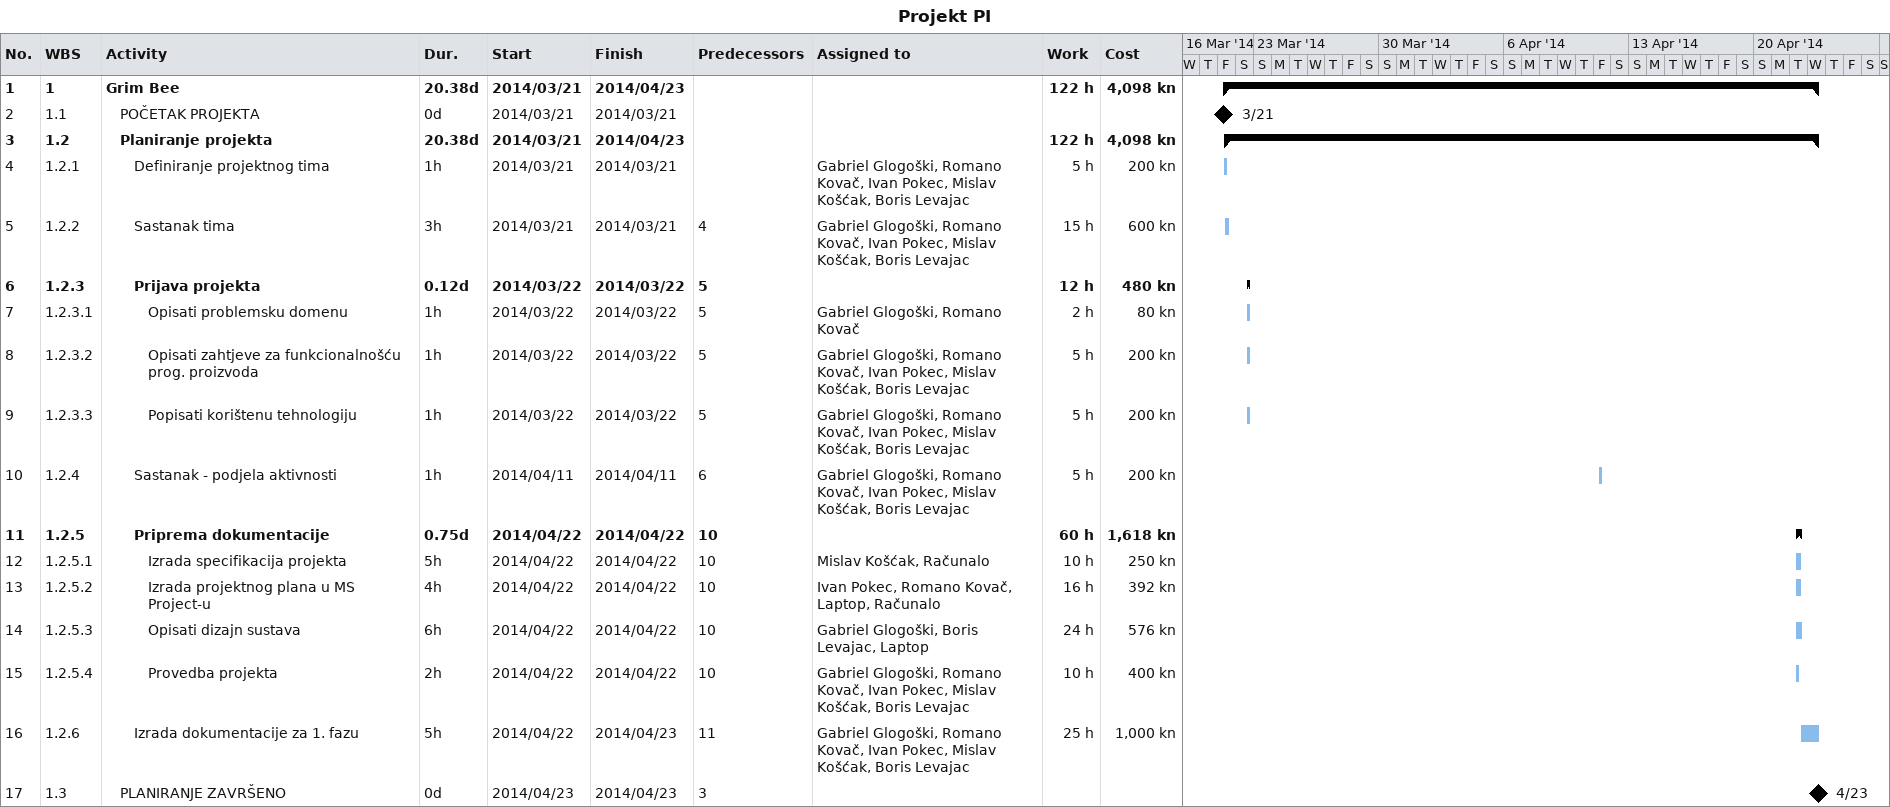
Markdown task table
Projekt PI

| ID | WBS | Task | Duration | Start | Finish | Predecessors | Resources | Work (h) | Cost (kn) |
|---|---|---|---|---|---|---|---|---|---|
| 1 | 1 | **Grim Bee** | 20.38d | 2014-03-21 | 2014-04-23 |  |  | 122 | 4098 |
| 2 | 1.1 | POČETAK PROJEKTA | 0d | 2014-03-21 | 2014-03-21 |  |  |  |  |
| 3 | 1.2 | **Planiranje projekta** | 20.38d | 2014-03-21 | 2014-04-23 |  |  | 122 | 4098 |
| 4 | 1.2.1 | Definiranje projektnog tima | 1h | 2014-03-21 | 2014-03-21 |  | Gabriel Glogoški, Romano Kovač, Ivan Pokec, Mislav Košćak, Boris Levajac | 5 | 200 |
| 5 | 1.2.2 | Sastanak tima | 3h | 2014-03-21 | 2014-03-21 | 4 | Gabriel Glogoški, Romano Kovač, Ivan Pokec, Mislav Košćak, Boris Levajac | 15 | 600 |
| 6 | 1.2.3 | **Prijava projekta** | 0.12d | 2014-03-22 | 2014-03-22 | 5 |  | 12 | 480 |
| 7 | 1.2.3.1 | Opisati problemsku domenu | 1h | 2014-03-22 | 2014-03-22 | 5 | Gabriel Glogoški, Romano Kovač | 2 | 80 |
| 8 | 1.2.3.2 | Opisati zahtjeve za funkcionalnošću prog. proizvoda | 1h | 2014-03-22 | 2014-03-22 | 5 | Gabriel Glogoški, Romano Kovač, Ivan Pokec, Mislav Košćak, Boris Levajac | 5 | 200 |
| 9 | 1.2.3.3 | Popisati korištenu tehnologiju | 1h | 2014-03-22 | 2014-03-22 | 5 | Gabriel Glogoški, Romano Kovač, Ivan Pokec, Mislav Košćak, Boris Levajac | 5 | 200 |
| 10 | 1.2.4 | Sastanak - podjela aktivnosti | 1h | 2014-04-11 | 2014-04-11 | 6 | Gabriel Glogoški, Romano Kovač, Ivan Pokec, Mislav Košćak, Boris Levajac | 5 | 200 |
| 11 | 1.2.5 | **Priprema dokumentacije** | 0.75d | 2014-04-22 | 2014-04-22 | 10 |  | 60 | 1618 |
| 12 | 1.2.5.1 | Izrada specifikacija projekta | 5h | 2014-04-22 | 2014-04-22 | 10 | Mislav Košćak, Računalo | 10 | 250 |
| 13 | 1.2.5.2 | Izrada projektnog plana u MS Project-u | 4h | 2014-04-22 | 2014-04-22 | 10 | Ivan Pokec, Romano Kovač, Laptop, Računalo | 16 | 392 |
| 14 | 1.2.5.3 | Opisati dizajn sustava | 6h | 2014-04-22 | 2014-04-22 | 10 | Gabriel Glogoški, Boris Levajac, Laptop | 24 | 576 |
| 15 | 1.2.5.4 | Provedba projekta | 2h | 2014-04-22 | 2014-04-22 | 10 | Gabriel Glogoški, Romano Kovač, Ivan Pokec, Mislav Košćak, Boris Levajac | 10 | 400 |
| 16 | 1.2.6 | Izrada dokumentacije za 1. fazu | 5h | 2014-04-22 | 2014-04-23 | 11 | Gabriel Glogoški, Romano Kovač, Ivan Pokec, Mislav Košćak, Boris Levajac | 25 | 1000 |
| 17 | 1.3 | PLANIRANJE ZAVRŠENO | 0d | 2014-04-23 | 2014-04-23 | 3 |  |  |  |
